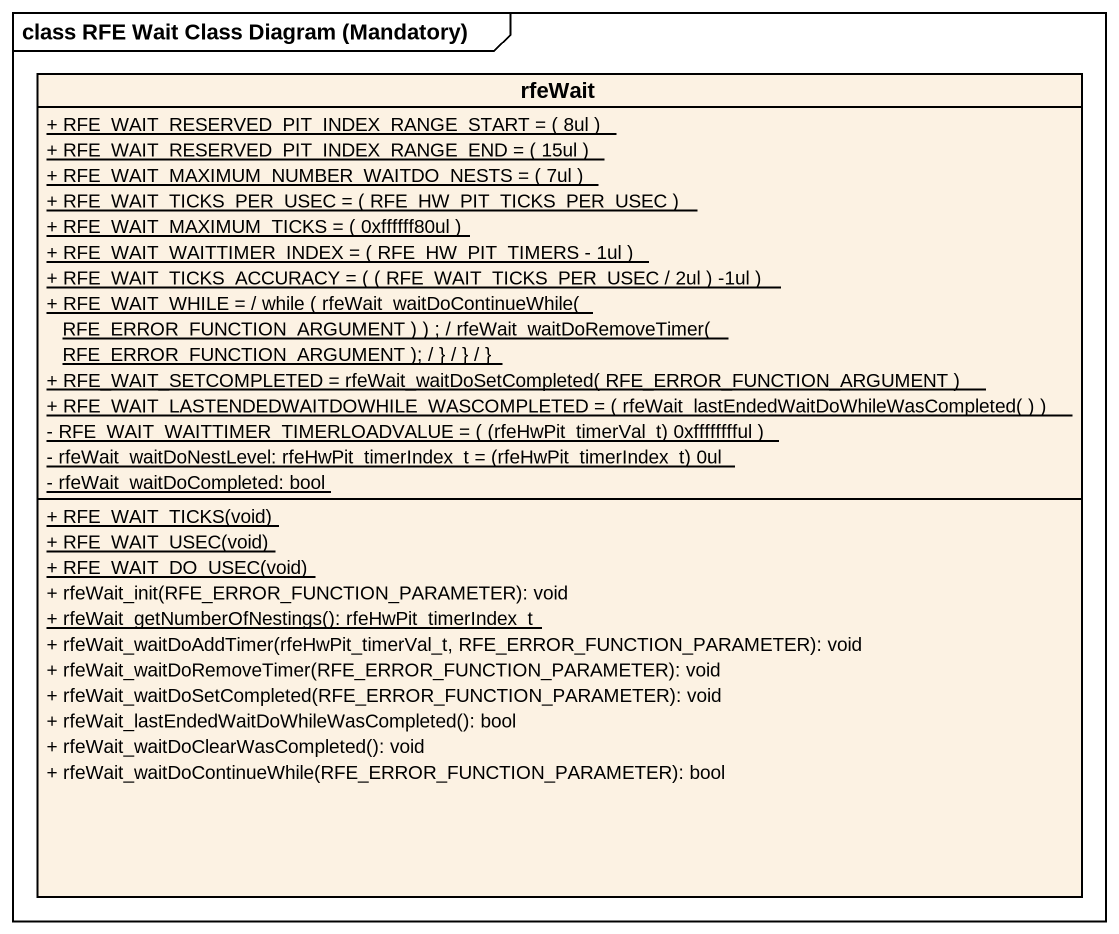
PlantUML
@startuml
mainframe class RFE Wait Class Diagram (Mandatory)
hide circle
hide empty members
skinparam classAttributeIconSize 0
class rfeWait {
  {static} {field} + RFE_WAIT_RESERVED_PIT_INDEX_RANGE_START = ( 8ul )
  {static} {field} + RFE_WAIT_RESERVED_PIT_INDEX_RANGE_END = ( 15ul )
  {static} {field} + RFE_WAIT_MAXIMUM_NUMBER_WAITDO_NESTS = ( 7ul )
  {static} {field} + RFE_WAIT_TICKS_PER_USEC = ( RFE_HW_PIT_TICKS_PER_USEC )
  {static} {field} + RFE_WAIT_MAXIMUM_TICKS = ( 0xffffff80ul )
  {static} {field} + RFE_WAIT_WAITTIMER_INDEX = ( RFE_HW_PIT_TIMERS - 1ul )
  {static} {field} + RFE_WAIT_TICKS_ACCURACY = ( ( RFE_WAIT_TICKS_PER_USEC / 2ul ) -1ul )
  {static} {field} + RFE_WAIT_WHILE = / while ( rfeWait_waitDoContinueWhile( RFE_ERROR_FUNCTION_ARGUMENT ) ) ; / rfeWait_waitDoRemoveTimer( RFE_ERROR_FUNCTION_ARGUMENT ); / } / } / }
  {static} {field} + RFE_WAIT_SETCOMPLETED = rfeWait_waitDoSetCompleted( RFE_ERROR_FUNCTION_ARGUMENT )
  {static} {field} + RFE_WAIT_LASTENDEDWAITDOWHILE_WASCOMPLETED = ( rfeWait_lastEndedWaitDoWhileWasCompleted( ) )
  {static} {field} - RFE_WAIT_WAITTIMER_TIMERLOADVALUE = ( (rfeHwPit_timerVal_t) 0xfffffffful )
  {static} {field} - rfeWait_waitDoNestLevel: rfeHwPit_timerIndex_t = (rfeHwPit_timerIndex_t) 0ul
  {static} - rfeWait_waitDoCompleted: bool
  {static} + RFE_WAIT_TICKS(void)
  {static} + RFE_WAIT_USEC(void)
  {static} + RFE_WAIT_DO_USEC(void)
  + rfeWait_init(RFE_ERROR_FUNCTION_PARAMETER): void
  {static} + rfeWait_getNumberOfNestings(): rfeHwPit_timerIndex_t
  + rfeWait_waitDoAddTimer(rfeHwPit_timerVal_t, RFE_ERROR_FUNCTION_PARAMETER): void
  + rfeWait_waitDoRemoveTimer(RFE_ERROR_FUNCTION_PARAMETER): void
  + rfeWait_waitDoSetCompleted(RFE_ERROR_FUNCTION_PARAMETER): void
  + rfeWait_lastEndedWaitDoWhileWasCompleted(): bool
  + rfeWait_waitDoClearWasCompleted(): void
  + rfeWait_waitDoContinueWhile(RFE_ERROR_FUNCTION_PARAMETER): bool
}
@enduml
